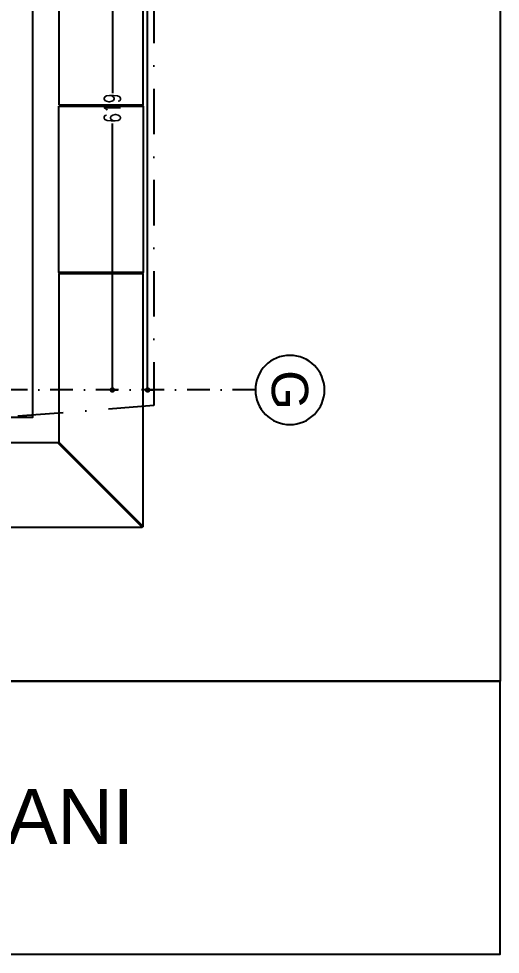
# Model space of a CAD drawing. Extents: x 58467 to 79089, y -33726 to -17391.
# Drawn here: x 72463 to 72992, y -21926 to -20898 of the extents above; entities that cross this region are included whole.
import ezdxf
from ezdxf.enums import TextEntityAlignment as Align

# ---------------------------------------------------------------- set-up
doc = ezdxf.new("R2010")
doc.units = 0
doc.header["$LTSCALE"] = 100
doc.linetypes.add('DASHDOT', pattern=[1, 0.5, -0.25, 0, -0.25])
doc.linetypes.add('DASHDOT2', pattern=[0.5, 0.25, -0.125, 0, -0.125])
for name, color, linetype in [('BA_axis', 5, 'DASHDOT2'), ('BA_dim_ext', 185, 'Continuous'), ('BA_env_bound', 10, 'DASHDOT'), ('BA_layout', 11, 'Continuous'), ('Kompozit', 122, 'Continuous')]:
    doc.layers.add(name, color=color, linetype=linetype)
doc.styles.add('antet', font='arial.ttf')
doc.styles.add('dim', font='simplex.shx', dxfattribs={"width": 0.7})
doc.styles.add('text1', font='arial.ttf', dxfattribs={"height": 20})
doc.dimstyles.new('1_100', dxfattribs={"dimtxt": 8, "dimasz": 3, "dimexe": 6, "dimexo": 0, "dimgap": 2, "dimtad": 0, "dimdec": 1, "dimzin": 11, "dimtxsty": 'dim', "dimblk": 'DOT', "dimcen": 0, "dimdle": 1.25, "dimclrt": 256, "dimadec": 0, "dimazin": 0, "dimtfac": 1.25, "dimtdec": 1, "dimtix": 1, "dimtofl": 0, "dimtmove": 1, "dimatfit": 3, "dimldrblk": 'DOT', "dimfxl": 20, "dimfxlon": 1, "dimtolj": 1, "dimtzin": 0, "dimarcsym": 0})

# ---------------------------------------------------------------- blocks, each defined once
blk = doc.blocks.new('*U176')
blk.add_line((0, 0), (0, -696))
at = {"linetype": 'Continuous'}
blk.add_circle((0, 38), 38, dxfattribs=at)
at = {"linetype": 'Continuous', "style": 'text1'}
blk.add_attdef('1', text='', height=40, dxfattribs=at).set_placement((0, 38), align=Align.MIDDLE)
blk = doc.blocks.new('AXIS')
at = {"layer": 'BA_axis'}
ref = blk.add_blockref('*U176', (4176.1, -33754.3), dxfattribs=dict(at, xscale=-1, rotation=270))
ref.add_attrib('1', 'G', dxfattribs={"layer": '0', "linetype": 'Continuous', "height": 40, "rotation": 270, "style": 'text1'}).set_placement((4214.1, -33754.3), align=Align.MIDDLE)
blk = doc.blocks.new('_Dot')
at = {"color": 0, "linetype": 'ByBlock', "lineweight": -2}
blk.add_line((-0.5, 0), (-1, 0), dxfattribs=at)
at = {"color": 0, "linetype": 'ByBlock', "const_width": 0.5}
blk.add_lwpolyline([(-0.25, 0, 1), (0.25, 0, 1)], format="xyb", close=True, dxfattribs=at)
blk = doc.blocks.new('*D33')
at = {"layer": 'BA_dim_ext', "color": 0, "lineweight": -2, "transparency": 16777216}
for p, q in [((4019, -33135.3), (4025, -33135.3)), ((4019, -33141.3), (4019, -33428.1)), ((4019, -33748.3), (4019, -33461.5)), ((4019, -33754.3), (4025, -33754.3))]:
    blk.add_line(p, q, dxfattribs=at)
at = {"layer": 'DEFPOINTS', "color": 0, "transparency": 16777216}
for p in [(4019, -33135.3), (4019, -33754.3), (4019, -33754.3)]:
    blk.add_point(p, dxfattribs=at)
at = {"layer": 'BA_dim_ext', "color": 0, "lineweight": -2, "transparency": 16777216, "xscale": 6, "yscale": 6, "zscale": 6}
for p, rotation in [((4019, -33135.3), 90), ((4019, -33754.3), 270)]:
    blk.add_blockref('_Dot', p, dxfattribs=dict(at, rotation=rotation))
at = {"layer": 'BA_dim_ext', "color": 2, "transparency": 16777216, "insert": (4019, -33444.8), "char_height": 18, "attachment_point": 5, "rotation": 90, "style": 'dim'}
blk.add_mtext('\\A1;619', dxfattribs=at)
blk = doc.blocks.new('*D34')
at = {"layer": 'BA_dim_ext', "color": 0, "lineweight": -2, "transparency": 16777216}
for p, q in [((4057.7, -31148.3), (4051.7, -31148.3)), ((4057.7, -31154.3), (4057.7, -32427.4)), ((4057.7, -33748.3), (4057.7, -32475.2)), ((4057.7, -33754.3), (4063.7, -33754.3))]:
    blk.add_line(p, q, dxfattribs=at)
at = {"layer": 'DEFPOINTS', "color": 0, "transparency": 16777216}
for p in [(4057.7, -31148.3), (4057.7, -31148.3), (4057.7, -33754.3)]:
    blk.add_point(p, dxfattribs=at)
at = {"layer": 'BA_dim_ext', "color": 0, "lineweight": -2, "transparency": 16777216, "xscale": 6, "yscale": 6, "zscale": 6}
for p, rotation in [((4057.7, -31148.3), 90), ((4057.7, -33754.3), 270)]:
    blk.add_blockref('_Dot', p, dxfattribs=dict(at, rotation=rotation))
at = {"layer": 'BA_dim_ext', "color": 2, "transparency": 16777216, "insert": (4057.7, -32451.3), "char_height": 18, "attachment_point": 5, "rotation": 90, "style": 'dim'}
blk.add_mtext('\\A1;2606', dxfattribs=at)
blk = doc.blocks.new('A$C56216D09')
at = {"layer": 'Kompozit', "elevation": 1.3}
blk.add_lwpolyline([(2061, -2701.4), (3750.3, -2701.4), (3750.3, -517.7)], dxfattribs=at)
at = {"layer": 'Kompozit'}
for points in [[(3778.8, -2358.4), (3871.4, -2358.4), (3871.4, -2175.7), (3778.8, -2175.7)], [(3778.8, -2359.9), (3871.4, -2359.9), (3871.4, -2542.5), (3778.8, -2542.5)], [(3778.8, -2728.8), (3871.4, -2821.4), (3871.4, -2544), (3778.8, -2544)], [(3777.8, -2729.8), (3597.6, -2729.8), (3597.6, -2822.4), (3870.4, -2822.4)]]:
    blk.add_lwpolyline(points, close=True, dxfattribs=at)
blk = doc.blocks.new('OLCU')
at = {"layer": 'BA_dim_ext'}
for base, p1, p2, picture, middle in [((4057.65, -31148.27), (4057.65, -33754.27), (4057.65, -31148.27), '*D34', (4057.65, -32451.27)), ((4019.04, -33754.27), (4019.04, -33135.27), (4019.04, -33754.27), '*D33', (4019.04, -33444.77))]:
    dim = blk.add_linear_dim(base=base, p1=p1, p2=p2, angle=90, dimstyle='1_100', override={"dimfxl": 2}, dxfattribs=at)
    dim.commit()
    dim.dimension.update_dxf_attribs({"geometry": picture, "text_midpoint": middle})

msp = doc.modelspace()

# ---------------------------------------------------------------- linework, layer by layer
msp.add_line((68467.37, -21626.03), (72992.16, -21626.03))
msp.add_lwpolyline([(69794.84, -21926.03), (72992.16, -21926.03), (72992.16, -21626.03), (69794.84, -21626.03)], close=True)
at = {"layer": 'BA_env_bound'}
msp.add_lwpolyline([(71602.44, -18983.08), (71613.76, -18808.44), (72611.66, -18873.13), (72611.66, -21323.13), (70882.1, -21460.43), (70866.98, -18935.41)], close=True, dxfattribs=at)
at = {"layer": 'BA_layout'}
msp.add_lwpolyline([(68467.37, -21626.03), (68467.37, -18260.87), (72991.86, -18260.87), (72991.86, -21626.03)], close=True, dxfattribs=at)

# ---------------------------------------------------------------- block references
msp.add_blockref('A$C56216D09', (68728.36, -18634.53, -1.31))
at = {"layer": 'BA_axis'}
msp.add_blockref('AXIS', (68546.93, 12448.2), dxfattribs=at)
at = {"layer": 'BA_dim_ext'}
msp.add_blockref('OLCU', (68546.93, 12448.2), dxfattribs=at)

# ---------------------------------------------------------------- texts
at = {"style": 'antet'}
msp.add_text('6. KAT PLANI', height=60.2112, dxfattribs=at).set_placement((72589.72, -21804.82), align=Align.RIGHT)

doc.saveas('drawing.dxf')
